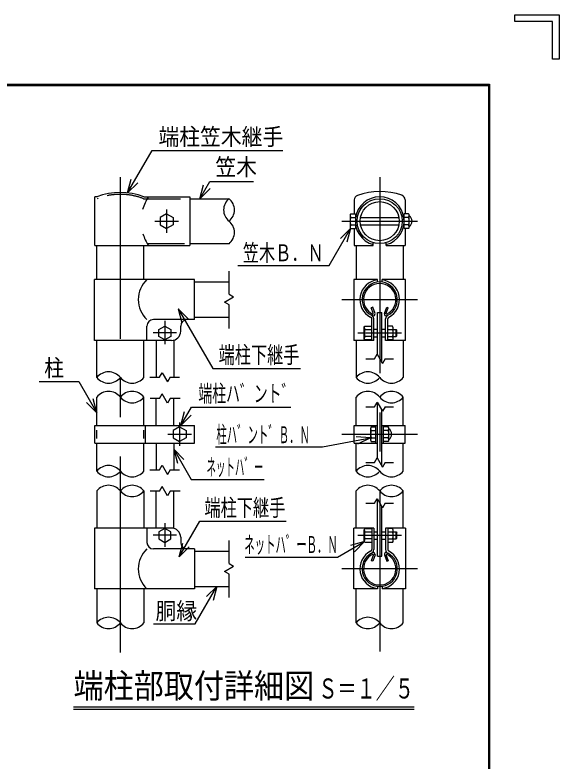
# Model space of a CAD drawing. Units: millimetres, scale not verified, with parts at other scales. Extents: x -4425 to 4425, y -3150 to 3150.
# Drawn here: x 2663 to 4425, y 731 to 3150 of the extents above; entities that cross this region are included whole.
import ezdxf
from ezdxf.enums import TextEntityAlignment as Align

# ---------------------------------------------------------------- set-up
doc = ezdxf.new("R2010")
doc.units = ezdxf.units.MM
doc.header["$LTSCALE"] = 20
doc.linetypes.add('DASHED', pattern=[7.5, 6, -1.5])
doc.linetypes.add('USER1', pattern=[50.8, 31.75, -6.35, 6.35, -6.35])
doc.layers.add('0-0_1', color=7, linetype='Continuous', lineweight=25)
doc.layers.add('0-5_WAKU', color=7, linetype='Continuous', lineweight=25)
doc.styles.add('ＭＳ ゴシック', font='')
doc.styles.get('ＭＳ ゴシック').set_extended_font_data('MS Gothic')

msp = doc.modelspace()

# ---------------------------------------------------------------- linework, layer by layer
at = {"layer": '0-0_1', "color": 2}
for p, q in [((3027.56, 2572.83), (3107.22, 2710.8)), ((3107.22, 2710.8), (3530.54, 2710.8)), ((3027.56, 2572.83), (3039.62, 2617.83)), ((3027.56, 2572.83), (3060.51, 2605.78)), ((3261.8, 2554.27), (3293.84, 2609.75)), ((3261.8, 2554.27), (3273.86, 2599.27)), ((3293.84, 2609.75), (3435.09, 2609.75)), ((3261.8, 2554.27), (3294.74, 2587.21)), ((3680.06, 2337.24), (3749.84, 2458.09)), ((3749.84, 2458.09), (3716.89, 2425.15)), ((3749.84, 2458.09), (3737.78, 2413.09)), ((3384.54, 2337.24), (3680.06, 2337.24)), ((3356.09, 2244.44), (3356.09, 2319.47)), ((3341.09, 2218.46), (3371.09, 2235.78)), ((3356.09, 2244.44), (3371.09, 2235.78)), ((3356.09, 2209.8), (3341.09, 2218.46)), ((3356.09, 2133.82), (3356.09, 2209.8)), ((3191.67, 2196.79), (3303.28, 2003.49)), ((3191.67, 2196.79), (3203.73, 2151.79)), ((3191.67, 2196.79), (3224.62, 2163.85)), ((3799.09, 2035.23), (3826.77, 2035.23)), ((3826.77, 2035.23), (3835.43, 2050.23)), ((3835.43, 2050.23), (3852.75, 2020.23)), ((3861.41, 2035.23), (3852.75, 2020.23)), ((3861.41, 2035.23), (3889.09, 2035.23)), ((3131.14, 1975.23), (3139.8, 1990.23)), ((3139.8, 1990.23), (3157.12, 1960.23)), ((3303.28, 2003.49), (3587.67, 2003.49)), ((2741.24, 1961.44), (2869.59, 1961.44)), ((2869.59, 1961.44), (2927.89, 1860.45)), ((3099.39, 1975.23), (3131.14, 1975.23)), ((3165.78, 1975.23), (3157.12, 1960.23)), ((3165.78, 1975.23), (3195.72, 1975.23)), ((3131.14, 1906.23), (3139.8, 1921.23)), ((3157.12, 1891.23), (3139.8, 1921.23)), ((2927.89, 1860.45), (2894.95, 1893.4)), ((2927.89, 1860.45), (2915.84, 1905.45)), ((3131.14, 1906.23), (3101.21, 1906.23)), ((3165.78, 1906.23), (3157.12, 1891.23)), ((3197.54, 1906.23), (3165.78, 1906.23)), ((3826.77, 1879.99), (3835.43, 1894.98)), ((3835.43, 1894.98), (3852.75, 1864.98)), ((3200.28, 1819.23), (3234.37, 1878.26)), ((3200.28, 1819.23), (3212.34, 1864.23)), ((3234.37, 1878.26), (3556.38, 1878.26)), ((3799.09, 1879.98), (3826.77, 1879.98)), ((3861.41, 1879.98), (3852.75, 1864.99)), ((3861.41, 1879.98), (3889.09, 1879.98)), ((3200.28, 1819.23), (3233.23, 1852.17)), ((3659.09, 1749.64), (3814.44, 1778.63)), ((3814.44, 1778.63), (3767.99, 1782.23)), ((3814.44, 1778.63), (3772.41, 1758.52)), ((3176.96, 1741.82), (3233.55, 1643.81)), ((3176.96, 1741.82), (3209.91, 1708.88)), ((3176.96, 1741.82), (3189.02, 1696.82)), ((3312.59, 1749.64), (3659.09, 1749.64)), ((3799.09, 1698.75), (3826.77, 1698.75)), ((3826.77, 1698.75), (3835.43, 1713.75)), ((3835.43, 1713.75), (3852.75, 1683.75)), ((3861.41, 1698.75), (3852.75, 1683.75)), ((3861.41, 1698.75), (3889.09, 1698.75)), ((3099.39, 1675.23), (3131.14, 1675.23)), ((3131.14, 1675.23), (3139.8, 1690.23)), ((3139.8, 1690.23), (3157.12, 1660.23)), ((3165.78, 1675.23), (3157.12, 1660.23)), ((3165.78, 1675.23), (3195.72, 1675.23)), ((3131.14, 1606.23), (3139.8, 1621.23)), ((3157.12, 1591.23), (3139.8, 1621.23)), ((3233.55, 1643.81), (3469.62, 1643.81)), ((3131.14, 1606.23), (3101.21, 1606.23)), ((3165.78, 1606.23), (3157.12, 1591.23)), ((3197.54, 1606.23), (3165.78, 1606.23)), ((3826.77, 1567.6), (3835.43, 1582.6)), ((3835.43, 1582.6), (3852.75, 1552.6)), ((3799.09, 1567.6), (3826.77, 1567.6)), ((3861.41, 1567.6), (3852.75, 1552.6)), ((3861.41, 1567.6), (3889.09, 1567.6)), ((3194.58, 1392.97), (3261.27, 1508.49)), ((3261.27, 1508.49), (3540.68, 1508.49)), ((3194.58, 1392.97), (3206.64, 1437.97)), ((3356.09, 1371.66), (3356.09, 1446.7)), ((3707.89, 1392.13), (3795.02, 1442.43)), ((3795.02, 1442.43), (3750.02, 1430.37)), ((3795.02, 1442.43), (3762.08, 1409.49)), ((3194.58, 1392.97), (3227.52, 1425.91)), ((3408.84, 1392.13), (3707.89, 1392.13)), ((3341.09, 1345.68), (3371.09, 1363)), ((3356.09, 1371.66), (3371.09, 1363)), ((3356.09, 1337.02), (3341.09, 1345.68)), ((3356.09, 1261.04), (3356.09, 1337.02)), ((3246.62, 1176.56), (3316.26, 1297.19)), ((3316.26, 1297.19), (3283.32, 1264.25)), ((3316.26, 1297.19), (3304.21, 1252.19)), ((3111.22, 1176.56), (3246.62, 1176.56))]:
    msp.add_line(p, q, dxfattribs=at)
at = {"layer": '0-0_1', "color": 3, "linetype": 'USER1'}
for p, q in [((3004.09, 1083.49), (3004.09, 2623.61)), ((3844.09, 2623.61), (3844.09, 1086.57)), ((3154.09, 2519.34), (3154.09, 2443.4)), ((3116.12, 2481.37), (3192.06, 2481.37)), ((3721.67, 2481.37), (3966.52, 2481.37)), ((3721.67, 2227.12), (3966.52, 2227.12)), ((3148.46, 2158.23), (3148.46, 2082.29)), ((3110.49, 2120.26), (3186.43, 2120.26)), ((3914.98, 2118.83), (3773.21, 2118.83)), ((3196.09, 1828.7), (3196.09, 1752.76)), ((3158.12, 1790.73), (3234.06, 1790.73)), ((3721.67, 1790.73), (3966.52, 1790.73)), ((3148.46, 1502.02), (3148.46, 1426.08)), ((3110.49, 1464.05), (3186.43, 1464.05)), ((3914.98, 1462.62), (3773.21, 1462.62)), ((3966.52, 1354.34), (3721.67, 1354.34))]:
    msp.add_line(p, q, dxfattribs=at)
at = {"layer": '0-0_1'}
for p, q in [((2921.89, 2402.47), (2921.89, 2560.27)), ((2927.89, 2560.27), (2921.89, 2560.27)), ((3080.29, 2560.27), (3229.09, 2560.27)), ((3229.09, 2560.27), (3229.09, 2402.47)), ((3229.09, 2554.27), (3356.09, 2554.27)), ((3761.89, 2550.24), (3761.89, 2505.37)), ((3926.29, 2551.05), (3926.29, 2505.37)), ((3154.09, 2505.37), (3133.31, 2493.37)), ((3133.31, 2493.37), (3133.31, 2469.37)), ((3154.09, 2505.37), (3174.88, 2493.37)), ((3174.88, 2493.37), (3174.88, 2469.37)), ((3748.29, 2499.37), (3748.29, 2463.37)), ((3750.35, 2505.37), (3765.19, 2505.37)), ((3750.35, 2493.37), (3766.15, 2493.37)), ((3765.19, 2505.37), (3765.19, 2457.37)), ((3781.94, 2493.37), (3906.25, 2493.37)), ((3937.84, 2493.37), (3922.04, 2493.37)), ((3922.99, 2457.37), (3922.99, 2505.37)), ((3937.84, 2505.37), (3922.99, 2505.37)), ((3939.9, 2463.37), (3939.9, 2499.37)), ((3133.31, 2469.37), (3154.09, 2457.37)), ((3174.88, 2469.37), (3154.09, 2457.37)), ((3750.35, 2469.37), (3766.15, 2469.37)), ((3781.94, 2469.37), (3906.25, 2469.37)), ((3937.84, 2469.37), (3922.04, 2469.37)), ((3750.35, 2457.37), (3765.19, 2457.37)), ((3761.89, 2457.37), (3761.89, 2402.47)), ((3937.84, 2457.37), (3922.99, 2457.37)), ((3926.29, 2457.37), (3926.29, 2402.47)), ((2921.89, 2402.47), (3229.09, 2402.47)), ((2927.89, 2291.79), (2927.89, 2402.47)), ((3080.29, 2291.79), (3080.29, 2402.47)), ((3229.09, 2408.47), (3356.09, 2408.47)), ((3761.89, 2402.47), (3823.09, 2402.47)), ((3767.89, 2402.47), (3767.89, 2291.79)), ((3823.09, 2402.47), (3823.09, 2411.56)), ((3865.09, 2402.47), (3865.09, 2411.56)), ((3865.09, 2402.47), (3926.29, 2402.47)), ((3920.29, 2402.47), (3920.29, 2291.79)), ((2920.17, 2094.77), (2920.17, 2291.79)), ((3244.73, 2291.79), (2920.17, 2291.79)), ((3244.73, 2162.45), (3244.73, 2291.79)), ((3244.73, 2284.27), (3356.09, 2284.27)), ((3836.57, 2291.79), (3760.17, 2291.79)), ((3760.17, 2291.79), (3760.17, 2227.12)), ((3836.57, 2283.77), (3836.57, 2291.79)), ((3928.01, 2291.79), (3851.61, 2291.79)), ((3851.61, 2283.77), (3851.61, 2291.79)), ((3928.01, 2227.12), (3928.01, 2291.79)), ((3760.17, 2227.12), (3760.17, 2094.77)), ((3928.01, 2094.77), (3928.01, 2227.12)), ((3821.46, 2202.31), (3816.94, 2200.67)), ((3828.91, 2181.85), (3821.46, 2202.31)), ((3859.28, 2181.85), (3866.73, 2202.31)), ((3866.73, 2202.31), (3871.25, 2200.67)), ((3824.15, 2180.85), (3816.94, 2200.67)), ((3837.34, 2046.92), (3837.34, 2185.72)), ((3837.34, 2185.72), (3850.84, 2185.72)), ((3850.84, 2023.54), (3850.84, 2185.72)), ((3864.04, 2180.85), (3871.25, 2200.67)), ((3244.73, 2162.45), (3111.02, 2162.45)), ((3244.73, 2169.97), (3356.09, 2169.97)), ((3818.08, 2094.77), (3818.08, 2164.61)), ((3824.99, 2094.77), (3824.99, 2164.78)), ((3863.19, 2094.77), (3863.19, 2164.78)), ((3870.11, 2094.77), (3870.11, 2164.61)), ((3089.97, 2094.77), (3089.97, 2141.39)), ((3089.97, 2094.77), (3089.97, 2141.39)), ((3128.91, 2130.12), (3148.46, 2141.41)), ((3128.91, 2107.54), (3128.91, 2130.12)), ((3148.46, 2141.41), (3168.01, 2130.12)), ((3168.01, 2130.12), (3168.01, 2107.54)), ((3199.61, 2124.85), (3199.61, 2141.39)), ((3199.61, 2124.85), (3199.61, 2141.39)), ((3794.08, 2137.39), (3796.38, 2141.39)), ((3794.08, 2100.27), (3794.08, 2137.39)), ((3795.88, 2130.11), (3818.08, 2130.12)), ((3796.38, 2141.39), (3818.08, 2141.39)), ((3824.99, 2130.86), (3835.07, 2130.86)), ((3853.12, 2130.86), (3863.19, 2130.86)), ((3885.12, 2141.39), (3869.96, 2141.39)), ((3869.96, 2130.11), (3885.55, 2130.11)), ((3888.01, 2101.44), (3888.01, 2135.55)), ((3897.63, 2107.56), (3897.63, 2130.11)), ((3148.46, 2096.26), (3128.91, 2107.54)), ((3168.01, 2107.54), (3148.46, 2096.26)), ((3818.08, 2107.55), (3795.88, 2107.55)), ((3824.99, 2106.8), (3835.07, 2106.8)), ((3853.12, 2106.8), (3863.19, 2106.8)), ((3869.96, 2107.56), (3885.5, 2107.56)), ((3888.01, 2107.56), (3897.63, 2107.56)), ((3900.04, 2109.97), (3897.63, 2107.56)), ((3900.04, 2109.97), (3900.04, 2127.7)), ((3169.53, 2094.77), (2920.17, 2094.77)), ((2927.89, 1974.6), (2927.89, 2094.77)), ((3080.29, 1974.6), (3080.29, 2094.77)), ((3119.96, 2094.77), (3119.96, 1975.23)), ((3176.96, 2095.7), (3176.96, 1975.23)), ((3824.99, 2094.77), (3760.17, 2094.77)), ((3767.89, 2094.77), (3767.89, 1974.6)), ((3928.01, 2094.77), (3863.19, 2094.77)), ((3885.95, 2096.28), (3869.96, 2096.28)), ((3920.29, 2094.77), (3920.29, 1974.6)), ((2927.89, 1819.23), (2927.89, 1910.99)), ((3080.29, 1819.23), (3080.29, 1910.99)), ((3767.89, 1819.23), (3767.89, 1910.99)), ((3920.29, 1819.23), (3920.29, 1910.99)), ((3119.96, 1819.23), (3119.96, 1906.23)), ((3176.96, 1819.23), (3176.96, 1906.23)), ((3837.34, 1710.44), (3837.34, 1891.68)), ((3850.84, 1687.06), (3850.84, 1868.29)), ((2921.89, 1819.23), (3244.09, 1819.23)), ((2921.89, 1762.23), (2921.89, 1819.23)), ((3085.09, 1762.23), (3085.09, 1819.23)), ((3196.09, 1814.73), (3175.31, 1802.73)), ((3196.09, 1814.73), (3216.88, 1802.73)), ((3244.09, 1762.23), (3244.09, 1819.23)), ((3761.89, 1819.23), (3837.34, 1819.23)), ((3761.89, 1762.23), (3761.89, 1819.23)), ((3816.49, 1814.73), (3831.34, 1814.73)), ((3831.34, 1762.23), (3831.34, 1819.23)), ((3850.84, 1819.23), (3926.29, 1819.23)), ((3856.84, 1762.23), (3856.84, 1819.23)), ((3871.69, 1814.73), (3856.84, 1814.73)), ((3926.29, 1762.23), (3926.29, 1819.23)), ((3216.88, 1802.73), (3216.88, 1778.73)), ((3814.44, 1808.73), (3814.44, 1772.73)), ((3816.49, 1802.73), (3831.34, 1802.73)), ((3871.69, 1802.73), (3856.84, 1802.73)), ((3873.75, 1772.73), (3873.75, 1808.73)), ((3216.88, 1778.73), (3196.09, 1766.73)), ((3816.49, 1778.73), (3831.34, 1778.73)), ((3816.49, 1766.73), (3831.34, 1766.73)), ((3871.69, 1778.73), (3856.84, 1778.73)), ((3871.69, 1766.73), (3856.84, 1766.73)), ((2921.89, 1762.23), (3244.09, 1762.23)), ((2927.89, 1670.99), (2927.89, 1762.23)), ((3080.29, 1670.99), (3080.29, 1762.23)), ((3119.96, 1762.23), (3119.96, 1675.23)), ((3176.96, 1762.23), (3176.96, 1675.23)), ((3761.89, 1762.23), (3837.34, 1762.23)), ((3767.89, 1670.99), (3767.89, 1762.23)), ((3850.84, 1762.23), (3926.29, 1762.23)), ((3920.29, 1670.99), (3920.29, 1762.23)), ((2927.89, 1606.86), (2927.89, 1486.69)), ((3080.29, 1606.86), (3080.29, 1486.69)), ((3119.96, 1486.69), (3119.96, 1606.23)), ((3176.96, 1485.75), (3176.96, 1606.23)), ((3767.89, 1486.69), (3767.89, 1606.86)), ((3920.29, 1486.69), (3920.29, 1606.86)), ((3837.34, 1395.73), (3837.34, 1579.29)), ((3850.84, 1395.73), (3850.84, 1555.91)), ((2920.17, 1486.69), (2920.17, 1289.67)), ((3169.53, 1486.69), (2920.17, 1486.69)), ((3089.97, 1486.69), (3089.97, 1440.07)), ((3089.97, 1486.69), (3089.97, 1440.07)), ((3760.17, 1354.34), (3760.17, 1486.69)), ((3824.99, 1486.69), (3760.17, 1486.69)), ((3794.08, 1444.06), (3794.08, 1481.18)), ((3818.08, 1486.69), (3818.08, 1416.84)), ((3824.99, 1486.69), (3824.99, 1416.67)), ((3863.19, 1486.69), (3863.19, 1416.68)), ((3928.01, 1486.69), (3863.19, 1486.69)), ((3885.12, 1485.18), (3869.96, 1485.18)), ((3870.11, 1486.69), (3870.11, 1416.84)), ((3888.01, 1445.23), (3888.01, 1479.34)), ((3928.01, 1486.69), (3928.01, 1354.34)), ((3148.46, 1440.05), (3168.01, 1451.34)), ((3168.01, 1451.34), (3168.01, 1473.91)), ((3199.61, 1456.61), (3199.61, 1440.07)), ((3199.61, 1456.61), (3199.61, 1440.07)), ((3795.88, 1473.9), (3818.08, 1473.9)), ((3818.08, 1451.34), (3795.88, 1451.34)), ((3824.99, 1474.66), (3835.07, 1474.66)), ((3853.12, 1474.66), (3863.19, 1474.66)), ((3869.96, 1473.9), (3885.55, 1473.9)), ((3869.96, 1451.35), (3885.5, 1451.35)), ((3888.01, 1473.89), (3897.63, 1473.9)), ((3888.01, 1451.35), (3897.63, 1451.35)), ((3897.63, 1473.9), (3900.04, 1471.49)), ((3900.04, 1453.76), (3900.04, 1471.49)), ((3796.38, 1440.07), (3794.08, 1444.06)), ((3818.08, 1440.07), (3796.38, 1440.07)), ((3824.99, 1450.59), (3835.07, 1450.59)), ((3853.12, 1450.59), (3863.19, 1450.59)), ((3885.95, 1440.06), (3869.96, 1440.06)), ((3244.73, 1419.01), (3111.02, 1419.01)), ((3244.73, 1419.01), (3244.73, 1289.67)), ((3244.73, 1411.49), (3356.09, 1411.49)), ((3824.15, 1400.61), (3816.94, 1380.79)), ((3821.46, 1379.14), (3816.94, 1380.79)), ((3828.91, 1399.61), (3821.46, 1379.14)), ((3837.34, 1395.73), (3850.84, 1395.73)), ((3859.28, 1399.61), (3866.73, 1379.14)), ((3864.04, 1400.61), (3871.25, 1380.79)), ((3866.73, 1379.14), (3871.25, 1380.79)), ((3760.17, 1289.67), (3760.17, 1354.34)), ((3928.01, 1354.34), (3928.01, 1289.67)), ((3244.73, 1289.67), (2920.17, 1289.67)), ((2927.89, 1289.67), (2927.89, 1178.99)), ((3080.29, 1289.67), (3080.29, 1178.99)), ((3244.73, 1297.19), (3356.09, 1297.19)), ((3836.57, 1289.67), (3760.17, 1289.67)), ((3767.89, 1178.99), (3767.89, 1289.67)), ((3836.57, 1297.69), (3836.57, 1289.67)), ((3851.61, 1297.69), (3851.61, 1289.67)), ((3928.01, 1289.67), (3851.61, 1289.67)), ((3920.29, 1178.99), (3920.29, 1289.67)), ((2852.59, 906.92), (3955.55, 906.92)), ((2852.59, 899.42), (3955.55, 899.42))]:
    msp.add_line(p, q, dxfattribs=at)
at = {"layer": '0-0_1', "color": 8, "linetype": 'DASHED'}
for p, q in [((3079.18, 2554.27), (3229.09, 2554.27)), ((3091.49, 2408.47), (3229.09, 2408.47)), ((2927.89, 1777.23), (2927.89, 1804.23)), ((3080.29, 1777.23), (3080.29, 1804.23))]:
    msp.add_line(p, q, dxfattribs=at)
at = {"layer": '0-0_1'}
for points in [[(3888.01, 2130.11), (3897.63, 2130.11), (3900.04, 2127.7)], [(3818.08, 2096.28), (3796.38, 2096.28), (3794.08, 2100.27)], [(3175.31, 1802.73), (3175.31, 1778.73), (3196.09, 1766.73)], [(3168.01, 1473.91), (3148.46, 1485.2), (3128.91, 1473.91)], [(3794.08, 1481.18), (3796.38, 1485.18), (3818.08, 1485.18)], [(3128.91, 1473.91), (3128.91, 1451.34), (3148.46, 1440.05)], [(3900.04, 1453.76), (3897.63, 1451.35), (3897.63, 1473.9)]]:
    msp.add_lwpolyline(points, dxfattribs=at)
for radius in [72.9, 63.3]:
    msp.add_circle((3844.09, 2481.37), radius, dxfattribs=at)
for centre, radius, start, end in [((3004.09, 2361.41), 212.95, 69.03345, 110.9667), ((3776.89, 2550.24), 15, 110.14153, 180), ((3845.22, 2363.95), 213.42, 70.54896, 110.14153), ((3911.29, 2551.05), 15, 0, 70.54896), ((3212.99, 2481.37), 141.69, 146.16244, 164.63274), ((3385.31, 2517.82), 46.72, 128.71809, 231.2822), ((3326.87, 2517.82), 46.72, 308.71795, 51.28205), ((3844.09, 2481.37), 78.9, 285.43582, 254.56419), ((3758.06, 2499.37), 9.77, 142.12123, 217.87906), ((3784.29, 2481.37), 36, 160.5289, 199.47138), ((3930.13, 2499.37), 9.77, 322.12109, 37.87891), ((3903.9, 2481.37), 36, 340.52876, 19.47124), ((3926.4, 2481.37), 22.5, 306.86985, 53.13015), ((3326.87, 2444.92), 46.72, 308.71795, 51.28205), ((3758.06, 2463.37), 9.77, 142.12123, 217.87906), ((3930.13, 2463.37), 9.77, 322.12109, 37.87891), ((3212.99, 2481.37), 141.69, 196.85282, 213.83756), ((3150.24, 2227.29), 88.28, 133.06355, 226.94358), ((3844.1, 2227.12), 64.22, 96.72737, 242.86295), ((3844.1, 2227.12), 57.15, 90.00128, 242.80055), ((3844.1, 2227.12), 52.34, 294.33505, 245.82558), ((3844.1, 2227.12), 57.15, 297.19772, 90.00128), ((3844.1, 2227.12), 64.22, 297.13473, 83.27942), ((3823.04, 2180.58), 6.02, 245.55103, 10.6546), ((3865.15, 2180.55), 6.02, 169.34531, 287.95501), ((3111.02, 2141.39), 21.05, 90, 180), ((3220.66, 2141.39), 21.05, 90, 180), ((3812.06, 2164.61), 6.02, 0, 62.86319), ((3812.06, 2164.78), 12.93, 0, 62.80017), ((3876.13, 2164.78), 12.93, 117.19772, 180), ((3876.13, 2164.61), 6.02, 117.1347, 180), ((3829.82, 2142.41), 36.09, 187.97958, 199.90953), ((3830.19, 2118.83), 36.12, 161.80096, 198.19904), ((3880.51, 2135.55), 7.44, 311.91009, 51.71719), ((3861.48, 2118.88), 26.56, 334.43368, 24.86078), ((3169.53, 2124.85), 30.08, 270, 0), ((3829.82, 2095.26), 36.09, 160.09047, 172.02042), ((3881.1, 2101.44), 7.09, 313.18863, 52.72754), ((2965.99, 1944.06), 48.83, 38.71771, 141.28181), ((3805.99, 1944.06), 48.83, 38.71787, 141.28198), ((2965.99, 2005.14), 48.83, 218.71786, 321.28196), ((3042.19, 2005.14), 48.83, 218.71786, 321.28196), ((3805.99, 2005.14), 48.83, 218.71802, 321.28213), ((3882.19, 2005.14), 48.83, 218.71802, 321.28213), ((2965.99, 1880.45), 48.83, 38.71802, 141.28213), ((3042.19, 1880.45), 48.83, 38.71802, 141.28213), ((3042.19, 1941.53), 48.83, 218.71787, 321.28198), ((3805.99, 1880.45), 48.83, 38.71802, 141.28213), ((3882.19, 1880.45), 48.83, 38.71802, 141.28213), ((3882.19, 1941.53), 48.83, 218.71787, 321.28198), ((3824.21, 1808.73), 9.77, 142.12123, 217.87906), ((3863.98, 1808.73), 9.77, 322.12109, 37.87891), ((3850.44, 1790.73), 36, 160.5289, 199.47138), ((3837.75, 1790.73), 36, 340.52876, 19.47124), ((3860.25, 1790.73), 22.5, 306.86985, 53.13015), ((3824.21, 1772.73), 9.77, 142.12123, 217.87906), ((3863.98, 1772.73), 9.77, 322.12109, 37.87891), ((2965.99, 1640.45), 48.83, 38.71802, 141.28213), ((2965.99, 1701.53), 48.83, 218.71787, 321.28198), ((3042.19, 1701.53), 48.83, 218.71787, 321.28198), ((3805.99, 1640.45), 48.83, 38.71802, 141.28213), ((3805.99, 1701.53), 48.83, 218.71787, 321.28198), ((3882.19, 1701.53), 48.83, 218.71787, 321.28198), ((2965.99, 1576.31), 48.83, 38.71802, 141.28213), ((3042.19, 1576.31), 48.83, 38.71802, 141.28213), ((3805.99, 1576.31), 48.83, 38.71802, 141.28213), ((3882.19, 1576.31), 48.83, 38.71802, 141.28213), ((3042.19, 1637.4), 48.83, 218.71787, 321.28198), ((3882.19, 1637.4), 48.83, 218.71787, 321.28198), ((3169.53, 1456.61), 30.08, 0, 90), ((3829.82, 1486.2), 36.09, 187.97958, 199.90953), ((3880.51, 1479.34), 7.44, 311.91009, 51.71719), ((3830.19, 1462.62), 36.12, 161.80096, 198.19904), ((3829.82, 1439.05), 36.09, 160.09047, 172.02042), ((3861.48, 1462.67), 26.56, 334.43368, 24.86078), ((3111.02, 1440.07), 21.05, 180, 270), ((3220.66, 1440.07), 21.05, 180, 270), ((3881.1, 1445.23), 7.09, 313.18863, 52.72754), ((3150.23, 1354.17), 88.27, 133.0545, 226.94916), ((3844.1, 1354.34), 64.22, 117.13705, 263.27263), ((3844.1, 1354.34), 57.15, 117.19945, 269.99872), ((3812.06, 1416.84), 6.02, 297.13681, 0), ((3812.06, 1416.67), 12.93, 297.19983, 0), ((3823.04, 1400.88), 6.02, 349.3454, 114.44897), ((3844.1, 1354.34), 57.15, 269.99872, 62.80228), ((3844.1, 1354.34), 64.22, 276.72058, 62.86527), ((3865.15, 1400.9), 6.02, 72.04499, 190.65469), ((3876.13, 1416.68), 12.93, 180, 242.80228), ((3876.13, 1416.84), 6.02, 180, 242.8653), ((3844.1, 1354.34), 52.34, 114.17442, 65.66495), ((2965.99, 1148.45), 48.83, 38.71802, 141.28213), ((3805.99, 1148.45), 48.83, 38.71802, 141.28213), ((2965.99, 1209.53), 48.83, 218.71787, 321.28198), ((3042.19, 1209.53), 48.83, 218.71787, 321.28198), ((3805.99, 1209.53), 48.83, 218.71787, 321.28198), ((3882.19, 1209.53), 48.83, 218.71787, 321.28198)]:
    msp.add_arc(centre, radius, start, end, dxfattribs=at)
at = {"layer": '0-0_1', "color": 8, "linetype": 'DASHED'}
msp.add_arc((3004.09, 2361.41), 206.95, 68.7282, 111.27195, dxfattribs=at)
at = {"layer": '0-5_WAKU'}
for p, q in [((4281.75, 3150), (4425, 3150)), ((4403.51, 3006.75), (4403.51, 3128.51)), ((-4048, 2923), (4198, 2923))]:
    msp.add_line(p, q, dxfattribs=at)
for points in [[(4403.51, 3128.51), (4281.75, 3128.51), (4281.75, 3150)], [(4425, 3150), (4425, 3006.75), (4403.51, 3006.75)], [(4198, 2923), (4198, -2923), (-4048, -2923)], [(4196, 2921), (4196, -2921), (-4046, -2921)], [(-4046, -2921), (-4046, 2921), (4196, 2921)]]:
    msp.add_lwpolyline(points, dxfattribs=at)
msp.add_lwpolyline([(-4050, 2925), (4200, 2925), (4200, -2925), (-4050, -2925)], close=True, dxfattribs=at)

# ---------------------------------------------------------------- texts
at = {"layer": '0-0_1', "style": 'ＭＳ ゴシック'}
for s, height, width, p in [('端柱笠木継手', 54.84, 0.9, (3127.78, 2711.17)), ('笠木', 54.84, 0.9, (3311.76, 2613.15)), ('笠木Ｂ．Ｎ', 54.84, 0.7, (3400.9, 2334.96)), ('端柱下継手', 54.84, 0.7, (3322.43, 2004.07)), ('柱', 54.84, 0.85, (2757.49, 1961.89)), ('端柱ハ゛ント゛', 54.84, 0.6, (3256.78, 1878.82)), ('ネットハ゛ー', 54.84, 0.4, (3283.07, 1640.54)), ('端柱下継手', 54.84, 0.7, (3276.43, 1508.83)), ('ネットハ゛ーＢ．Ｎ', 54.84, 0.45, (3405.49, 1389.22)), ('胴縁', 54.84, 0.9, (3118.11, 1174.07)), ('端柱部取付詳細図', 79.33, 0.9, (2852.59, 911.65)), ('Ｓ＝１／５', 64.96, 0.7, (3645.09, 914.43))]:
    msp.add_text(s, height=height, dxfattribs=dict(at, width=width)).set_placement(p, align=Align.BOTTOM_LEFT)
at = {"layer": '0-0_1', "style": 'ＭＳ ゴシック', "width": 0.45}
msp.add_text('柱ハ゛ント゛Ｂ．Ｎ', height=54.84, rotation=359.808, dxfattribs=at).set_placement((3314.95, 1745.96), align=Align.BOTTOM_LEFT)

doc.saveas('drawing.dxf')
